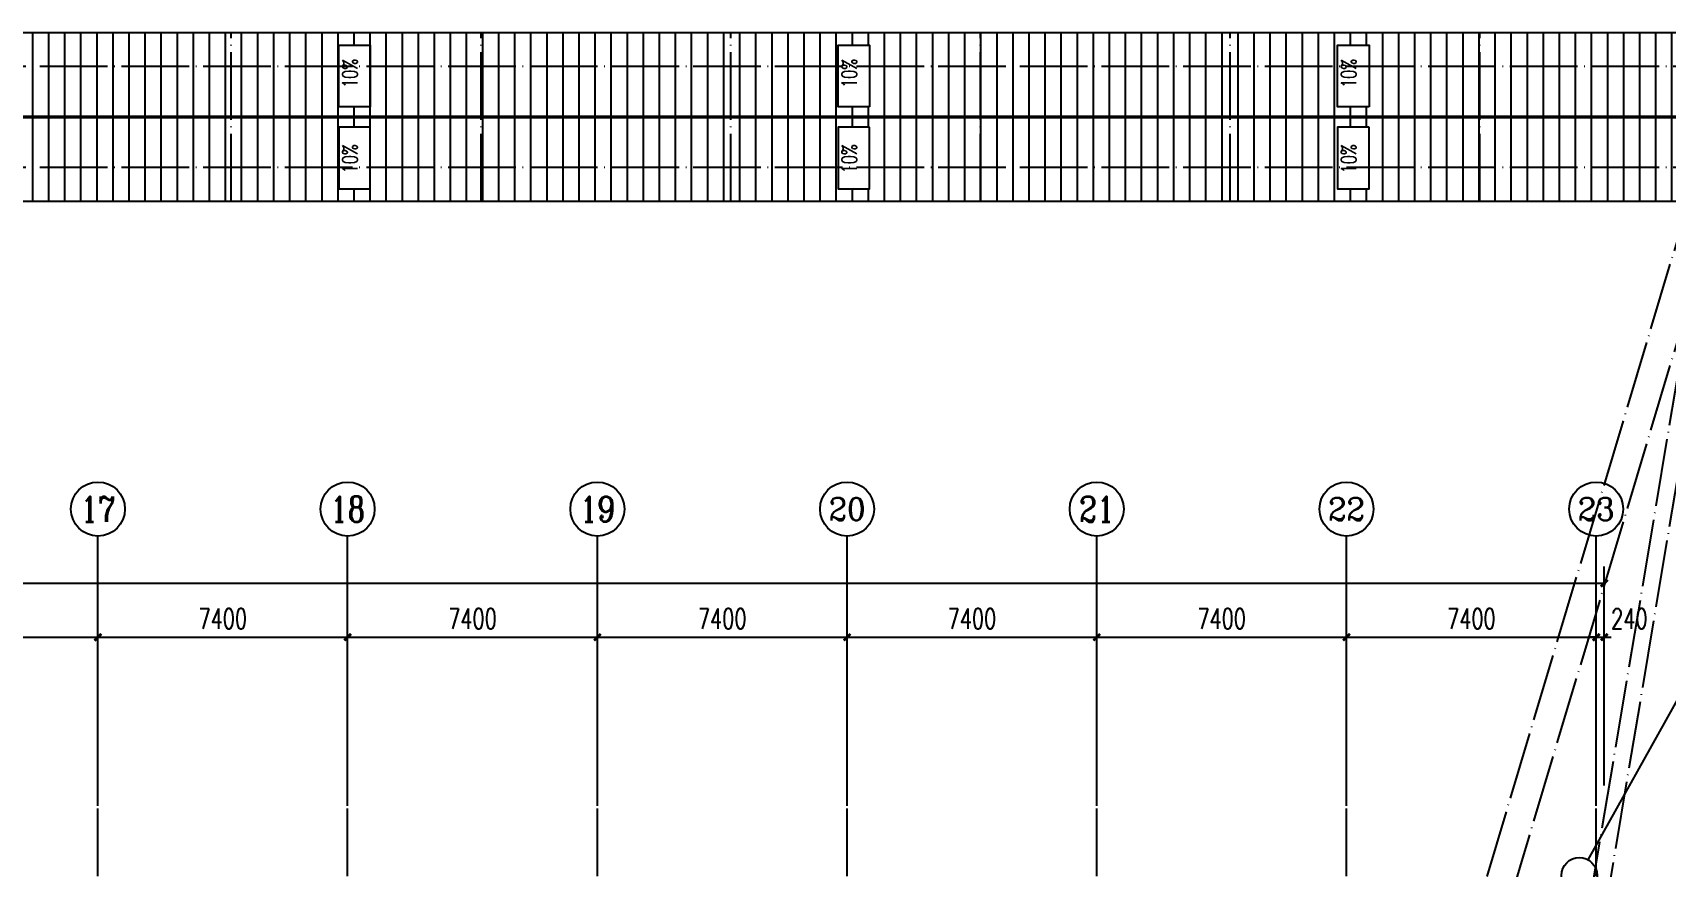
# Model space of a CAD drawing. Extents: x 13276711 to 13543385, y -848943 to -68012.
# Drawn here: x 13462851 to 13511263, y -484064 to -459322 of the extents above; entities that cross this region are included whole.
import ezdxf
from ezdxf.enums import TextEntityAlignment as Align

# ---------------------------------------------------------------- set-up
doc = ezdxf.new("R2010")
doc.units = 0
doc.header["$LTSCALE"] = 1000
doc.header["$MEASUREMENT"] = 0
doc.linetypes.add('DOTE', pattern=[2.42, 2, -0.2, 0.02, -0.2])
for name, color, linetype in [('AXIS', 3, 'Continuous'), ('AXIS_TEXT', 7, 'Continuous'), ('DIM_LEAD', 3, 'Continuous'), ('DIM_SYMB', 3, 'Continuous'), ('DOTE', 1, 'DOTE'), ('PUB_TEXT', 7, 'Continuous'), ('填充', 251, 'Continuous')]:
    doc.layers.add(name, color=color, linetype=linetype)
doc.styles.add('_TCH_AXIS', font='COMPLEX', dxfattribs={"bigfont": 'GBCBIG'})
doc.styles.add('_TCH_DIM', font='SIMPLEX', dxfattribs={"bigfont": 'GBCBIG'})
doc.styles.add('_TCH_DIM_T3', font='SIMPLEX', dxfattribs={"width": 0.705882, "bigfont": 'GBCBIG'})
doc.styles.add('COMPLEX', font='COMPLEX')
doc.dimstyles.new('_TCH_ARCH&&200', dxfattribs={"dimtxt": 595, "dimasz": 200, "dimexe": 500, "dimexo": 600, "dimgap": 252.5, "dimtad": 1, "dimdec": 0, "dimzin": 0, "dimdsep": 46, "dimtxsty": '_TCH_DIM_T3', "dimblk": 'ARCHTICK', "dimcen": 0.09, "dimclrt": 7, "dimazin": 2, "dimtfac": 1, "dimtdec": 0, "dimtix": 1, "dimtmove": 2, "dimatfit": 3, "dimfxl": 0, "dimtolj": 1, "dimtzin": 0, "dimarcsym": 0})

# ---------------------------------------------------------------- blocks, each defined once
blk = doc.blocks.new('_AXISO')
blk.add_circle((0, 0), 0.5)
at = {"layer": 'AXIS_TEXT', "style": 'COMPLEX', "width": 1.041667}
blk.add_attdef('A', text='', height=0.56, dxfattribs=at).set_placement((-0.25, -0.28), (0.25, -0.28), align=Align.FIT)
blk = doc.blocks.new('_ArchTick')
at = {"color": 0, "linetype": 'ByBlock', "const_width": 0.4}
blk.add_lwpolyline([(-0.5, -0.5), (0.5, 0.5)], dxfattribs=at)
blk = doc.blocks.new('*D284')
at = {"layer": 'AXIS', "color": 0, "lineweight": -2}
for p, q in [((13346145, -481643), (13346145, -475143)), ((13509425, -481643), (13509425, -475143)), ((13346145, -475643), (13509425, -475643))]:
    blk.add_line(p, q, dxfattribs=at)
at = {"layer": 'Defpoints', "color": 0}
for p in [(13509425, -475643), (13346145, -482243), (13509425, -482243)]:
    blk.add_point(p, dxfattribs=at)
at = {"layer": 'AXIS', "color": 0, "lineweight": -2, "xscale": 200, "yscale": 200, "zscale": 200, "rotation": 180}
blk.add_blockref('_ArchTick', (13346145, -475643), dxfattribs=at)
at = {"layer": 'AXIS', "color": 0, "lineweight": -2, "xscale": 200, "yscale": 200, "zscale": 200}
blk.add_blockref('_ArchTick', (13509425, -475643), dxfattribs=at)
at = {"layer": 'AXIS', "color": 7, "insert": (13427785, -475093), "char_height": 595, "attachment_point": 5, "style": '_TCH_DIM_T3'}
blk.add_mtext('\\A1;163280', dxfattribs=at)
blk = doc.blocks.new('*D301')
at = {"layer": 'AXIS', "color": 0, "lineweight": -2}
for p, q in [((13457385, -481643), (13457385, -476743)), ((13464785, -481643), (13464785, -476743)), ((13457385, -477243), (13464785, -477243))]:
    blk.add_line(p, q, dxfattribs=at)
at = {"layer": 'Defpoints', "color": 0}
for p in [(13464785, -477243), (13457385, -482243), (13464785, -482243)]:
    blk.add_point(p, dxfattribs=at)
at = {"layer": 'AXIS', "color": 0, "lineweight": -2, "xscale": 200, "yscale": 200, "zscale": 200, "rotation": 180}
blk.add_blockref('_ArchTick', (13457385, -477243), dxfattribs=at)
at = {"layer": 'AXIS', "color": 0, "lineweight": -2, "xscale": 200, "yscale": 200, "zscale": 200}
blk.add_blockref('_ArchTick', (13464785, -477243), dxfattribs=at)
at = {"layer": 'AXIS', "color": 7, "insert": (13461085, -476693), "char_height": 595, "attachment_point": 5, "style": '_TCH_DIM_T3'}
blk.add_mtext('\\A1;7400', dxfattribs=at)
blk = doc.blocks.new('*D302')
at = {"layer": 'AXIS', "color": 0, "lineweight": -2}
for p, q in [((13464785, -481643), (13464785, -476743)), ((13472185, -481643), (13472185, -476743)), ((13464785, -477243), (13472185, -477243))]:
    blk.add_line(p, q, dxfattribs=at)
at = {"layer": 'Defpoints', "color": 0}
for p in [(13472185, -477243), (13464785, -482243), (13472185, -482243)]:
    blk.add_point(p, dxfattribs=at)
at = {"layer": 'AXIS', "color": 0, "lineweight": -2, "xscale": 200, "yscale": 200, "zscale": 200, "rotation": 180}
blk.add_blockref('_ArchTick', (13464785, -477243), dxfattribs=at)
at = {"layer": 'AXIS', "color": 0, "lineweight": -2, "xscale": 200, "yscale": 200, "zscale": 200}
blk.add_blockref('_ArchTick', (13472185, -477243), dxfattribs=at)
at = {"layer": 'AXIS', "color": 7, "insert": (13468485, -476693), "char_height": 595, "attachment_point": 5, "style": '_TCH_DIM_T3'}
blk.add_mtext('\\A1;7400', dxfattribs=at)
blk = doc.blocks.new('*D303')
at = {"layer": 'AXIS', "color": 0, "lineweight": -2}
for p, q in [((13472185, -481643), (13472185, -476743)), ((13479585, -481643), (13479585, -476743)), ((13472185, -477243), (13479585, -477243))]:
    blk.add_line(p, q, dxfattribs=at)
at = {"layer": 'Defpoints', "color": 0}
for p in [(13479585, -477243), (13472185, -482243), (13479585, -482243)]:
    blk.add_point(p, dxfattribs=at)
at = {"layer": 'AXIS', "color": 0, "lineweight": -2, "xscale": 200, "yscale": 200, "zscale": 200, "rotation": 180}
blk.add_blockref('_ArchTick', (13472185, -477243), dxfattribs=at)
at = {"layer": 'AXIS', "color": 0, "lineweight": -2, "xscale": 200, "yscale": 200, "zscale": 200}
blk.add_blockref('_ArchTick', (13479585, -477243), dxfattribs=at)
at = {"layer": 'AXIS', "color": 7, "insert": (13475885, -476693), "char_height": 595, "attachment_point": 5, "style": '_TCH_DIM_T3'}
blk.add_mtext('\\A1;7400', dxfattribs=at)
blk = doc.blocks.new('*D304')
at = {"layer": 'AXIS', "color": 0, "lineweight": -2}
for p, q in [((13479585, -481643), (13479585, -476743)), ((13486985, -481643), (13486985, -476743)), ((13479585, -477243), (13486985, -477243))]:
    blk.add_line(p, q, dxfattribs=at)
at = {"layer": 'Defpoints', "color": 0}
for p in [(13486985, -477243), (13479585, -482243), (13486985, -482243)]:
    blk.add_point(p, dxfattribs=at)
at = {"layer": 'AXIS', "color": 0, "lineweight": -2, "xscale": 200, "yscale": 200, "zscale": 200, "rotation": 180}
blk.add_blockref('_ArchTick', (13479585, -477243), dxfattribs=at)
at = {"layer": 'AXIS', "color": 0, "lineweight": -2, "xscale": 200, "yscale": 200, "zscale": 200}
blk.add_blockref('_ArchTick', (13486985, -477243), dxfattribs=at)
at = {"layer": 'AXIS', "color": 7, "insert": (13483285, -476693), "char_height": 595, "attachment_point": 5, "style": '_TCH_DIM_T3'}
blk.add_mtext('\\A1;7400', dxfattribs=at)
blk = doc.blocks.new('*D305')
at = {"layer": 'AXIS', "color": 0, "lineweight": -2}
for p, q in [((13486985, -481643), (13486985, -476743)), ((13494385, -481643), (13494385, -476743)), ((13486985, -477243), (13494385, -477243))]:
    blk.add_line(p, q, dxfattribs=at)
at = {"layer": 'Defpoints', "color": 0}
for p in [(13494385, -477243), (13486985, -482243), (13494385, -482243)]:
    blk.add_point(p, dxfattribs=at)
at = {"layer": 'AXIS', "color": 0, "lineweight": -2, "xscale": 200, "yscale": 200, "zscale": 200, "rotation": 180}
blk.add_blockref('_ArchTick', (13486985, -477243), dxfattribs=at)
at = {"layer": 'AXIS', "color": 0, "lineweight": -2, "xscale": 200, "yscale": 200, "zscale": 200}
blk.add_blockref('_ArchTick', (13494385, -477243), dxfattribs=at)
at = {"layer": 'AXIS', "color": 7, "insert": (13490685, -476693), "char_height": 595, "attachment_point": 5, "style": '_TCH_DIM_T3'}
blk.add_mtext('\\A1;7400', dxfattribs=at)
blk = doc.blocks.new('*D306')
at = {"layer": 'AXIS', "color": 0, "lineweight": -2}
for p, q in [((13494385, -481643), (13494385, -476743)), ((13501785, -481643), (13501785, -476743)), ((13494385, -477243), (13501785, -477243))]:
    blk.add_line(p, q, dxfattribs=at)
at = {"layer": 'Defpoints', "color": 0}
for p in [(13501785, -477243), (13494385, -482243), (13501785, -482243)]:
    blk.add_point(p, dxfattribs=at)
at = {"layer": 'AXIS', "color": 0, "lineweight": -2, "xscale": 200, "yscale": 200, "zscale": 200, "rotation": 180}
blk.add_blockref('_ArchTick', (13494385, -477243), dxfattribs=at)
at = {"layer": 'AXIS', "color": 0, "lineweight": -2, "xscale": 200, "yscale": 200, "zscale": 200}
blk.add_blockref('_ArchTick', (13501785, -477243), dxfattribs=at)
at = {"layer": 'AXIS', "color": 7, "insert": (13498085, -476693), "char_height": 595, "attachment_point": 5, "style": '_TCH_DIM_T3'}
blk.add_mtext('\\A1;7400', dxfattribs=at)
blk = doc.blocks.new('*D307')
at = {"layer": 'AXIS', "color": 0, "lineweight": -2}
for p, q in [((13501785, -481643), (13501785, -476743)), ((13509185, -481643), (13509185, -476743)), ((13501785, -477243), (13509185, -477243))]:
    blk.add_line(p, q, dxfattribs=at)
at = {"layer": 'Defpoints', "color": 0}
for p in [(13509185, -477243), (13501785, -482243), (13509185, -482243)]:
    blk.add_point(p, dxfattribs=at)
at = {"layer": 'AXIS', "color": 0, "lineweight": -2, "xscale": 200, "yscale": 200, "zscale": 200, "rotation": 180}
blk.add_blockref('_ArchTick', (13501785, -477243), dxfattribs=at)
at = {"layer": 'AXIS', "color": 0, "lineweight": -2, "xscale": 200, "yscale": 200, "zscale": 200}
blk.add_blockref('_ArchTick', (13509185, -477243), dxfattribs=at)
at = {"layer": 'AXIS', "color": 7, "insert": (13505485, -476693), "char_height": 595, "attachment_point": 5, "style": '_TCH_DIM_T3'}
blk.add_mtext('\\A1;7400', dxfattribs=at)
blk = doc.blocks.new('*D308')
at = {"layer": 'AXIS', "color": 0, "lineweight": -2}
for p, q in [((13509185, -481643), (13509185, -476743)), ((13509425, -481643), (13509425, -476743)), ((13509185, -477243), (13508985, -477243)), ((13509185, -477243), (13509425, -477243)), ((13509425, -477243), (13509625, -477243))]:
    blk.add_line(p, q, dxfattribs=at)
at = {"layer": 'Defpoints', "color": 0}
for p in [(13509425, -477243), (13509185, -482243), (13509425, -482243)]:
    blk.add_point(p, dxfattribs=at)
at = {"layer": 'AXIS', "color": 0, "lineweight": -2, "xscale": 200, "yscale": 200, "zscale": 200}
blk.add_blockref('_ArchTick', (13509185, -477243), dxfattribs=at)
at = {"layer": 'AXIS', "color": 0, "lineweight": -2, "xscale": 200, "yscale": 200, "zscale": 200, "rotation": 180}
blk.add_blockref('_ArchTick', (13509425, -477243), dxfattribs=at)
at = {"layer": 'AXIS', "color": 7, "insert": (13510165, -476693), "char_height": 595, "attachment_point": 5, "style": '_TCH_DIM_T3'}
blk.add_mtext('\\A1;240', dxfattribs=at)

msp = doc.modelspace()

# ---------------------------------------------------------------- hatches: boundary and pattern name
at = {"layer": '填充', "ltscale": 0.5}
h = msp.add_hatch(dxfattribs=at)
h.set_pattern_fill('ANSI31', color=256, scale=300, angle=45, style=0)
h.set_pattern_definition([(90, (428842.86, 37920.97), (-476.25, 9e-14), [])])
h.paths.add_polyline_path([(13513467.3, -459322.1), (13364807.3, -459322.1), (13364807.3, -461822.1), (13513467.3, -461822.1)])
h.paths.add_polyline_path([(13457120.8, -459697.1), (13458053.8, -459697.1), (13458053.8, -461522.1), (13457120.8, -461522.1)], flags=16)
h.paths.add_polyline_path([(13443253.8, -461522.1), (13442320.8, -461522.1), (13442320.8, -459697.1), (13443253.8, -459697.1)], flags=16)
h.paths.add_polyline_path([(13471920.8, -459697.1), (13472853.8, -459697.1), (13472853.8, -461522.1), (13471920.8, -461522.1)], flags=16)
h.paths.add_polyline_path([(13428453.8, -461522.1), (13427520.8, -461522.1), (13427520.8, -459697.1), (13428453.8, -459697.1)], flags=16)
h.paths.add_polyline_path([(13486720.8, -459697.1), (13487653.8, -459697.1), (13487653.8, -461522.1), (13486720.8, -461522.1)], flags=16)
h.paths.add_polyline_path([(13413653.8, -461522.1), (13412720.8, -461522.1), (13412720.8, -459697.1), (13413653.8, -459697.1)], flags=16)
h.paths.add_polyline_path([(13501520.8, -459697.1), (13502453.8, -459697.1), (13502453.8, -461522.1), (13501520.8, -461522.1)], flags=16)
h.paths.add_polyline_path([(13398853.8, -461522.1), (13397920.8, -461522.1), (13397920.8, -459697.1), (13398853.8, -459697.1)], flags=16)
h.paths.add_polyline_path([(13384053.8, -461522.1), (13383120.8, -461522.1), (13383120.8, -459697.1), (13384053.8, -459697.1)], flags=16)
h.paths.add_polyline_path([(13369253.8, -461522.1), (13368320.8, -461522.1), (13368320.8, -459697.1), (13369253.8, -459697.1)], flags=16)
h.paths.add_polyline_path([(13513467.3, -461822.1), (13364807.3, -461822.1), (13364807.3, -464322.1), (13513467.3, -464322.1)])
h.paths.add_polyline_path([(13457120.8, -462122.1), (13458053.8, -462122.1), (13458053.8, -463947.1), (13457120.8, -463947.1)], flags=16)
h.paths.add_polyline_path([(13443253.8, -463947.1), (13442320.8, -463947.1), (13442320.8, -462122.1), (13443253.8, -462122.1)], flags=16)
h.paths.add_polyline_path([(13471920.8, -462122.1), (13472853.8, -462122.1), (13472853.8, -463947.1), (13471920.8, -463947.1)], flags=16)
h.paths.add_polyline_path([(13428453.8, -463947.1), (13427520.8, -463947.1), (13427520.8, -462122.1), (13428453.8, -462122.1)], flags=16)
h.paths.add_polyline_path([(13486720.8, -462122.1), (13487653.8, -462122.1), (13487653.8, -463947.1), (13486720.8, -463947.1)], flags=16)
h.paths.add_polyline_path([(13413653.8, -463947.1), (13412720.8, -463947.1), (13412720.8, -462122.1), (13413653.8, -462122.1)], flags=16)
h.paths.add_polyline_path([(13501520.8, -462122.1), (13502453.8, -462122.1), (13502453.8, -463947.1), (13501520.8, -463947.1)], flags=16)
h.paths.add_polyline_path([(13398853.8, -463947.1), (13397920.8, -463947.1), (13397920.8, -462122.1), (13398853.8, -462122.1)], flags=16)
h.paths.add_polyline_path([(13384053.8, -463947.1), (13383120.8, -463947.1), (13383120.8, -462122.1), (13384053.8, -462122.1)], flags=16)
h.paths.add_polyline_path([(13369253.8, -463947.1), (13368320.8, -463947.1), (13368320.8, -462122.1), (13369253.8, -462122.1)], flags=16)
h.paths.add_polyline_path([(13368985.8, -461072.2), (13368985.8, -460039), (13368316.5, -460039), (13368316.5, -461072.2)], flags=24)
h.paths.add_polyline_path([(13383785.8, -461072.2), (13383785.8, -460039), (13383116.5, -460039), (13383116.5, -461072.2)], flags=24)
h.paths.add_polyline_path([(13398585.8, -461072.2), (13398585.8, -460039), (13397916.5, -460039), (13397916.5, -461072.2)], flags=24)
h.paths.add_polyline_path([(13413385.8, -461072.2), (13413385.8, -460039), (13412716.5, -460039), (13412716.5, -461072.2)], flags=24)
h.paths.add_polyline_path([(13428185.8, -461072.2), (13428185.8, -460039), (13427516.5, -460039), (13427516.5, -461072.2)], flags=24)
h.paths.add_polyline_path([(13442985.8, -461072.2), (13442985.8, -460039), (13442316.5, -460039), (13442316.5, -461072.2)], flags=24)
h.paths.add_polyline_path([(13457785.8, -461072.2), (13457785.8, -460039), (13457116.5, -460039), (13457116.5, -461072.2)], flags=24)
h.paths.add_polyline_path([(13472585.8, -461072.2), (13472585.8, -460039), (13471916.5, -460039), (13471916.5, -461072.2)], flags=24)
h.paths.add_polyline_path([(13487385.8, -461072.2), (13487385.8, -460039), (13486716.5, -460039), (13486716.5, -461072.2)], flags=24)
h.paths.add_polyline_path([(13502185.8, -461072.2), (13502185.8, -460039), (13501516.5, -460039), (13501516.5, -461072.2)], flags=24)
h.paths.add_polyline_path([(13368985.8, -463605.2), (13368985.8, -462572), (13368316.5, -462572), (13368316.5, -463605.2)], flags=24)
h.paths.add_polyline_path([(13383785.8, -463605.2), (13383785.8, -462572), (13383116.5, -462572), (13383116.5, -463605.2)], flags=24)
h.paths.add_polyline_path([(13398585.8, -463605.2), (13398585.8, -462572), (13397916.5, -462572), (13397916.5, -463605.2)], flags=24)
h.paths.add_polyline_path([(13413385.8, -463605.2), (13413385.8, -462572), (13412716.5, -462572), (13412716.5, -463605.2)], flags=24)
h.paths.add_polyline_path([(13428185.8, -463605.2), (13428185.8, -462572), (13427516.5, -462572), (13427516.5, -463605.2)], flags=24)
h.paths.add_polyline_path([(13442985.8, -463605.2), (13442985.8, -462572), (13442316.5, -462572), (13442316.5, -463605.2)], flags=24)
h.paths.add_polyline_path([(13457785.8, -463605.2), (13457785.8, -462572), (13457116.5, -462572), (13457116.5, -463605.2)], flags=24)
h.paths.add_polyline_path([(13472585.8, -463605.2), (13472585.8, -462572), (13471916.5, -462572), (13471916.5, -463605.2)], flags=24)
h.paths.add_polyline_path([(13487385.8, -463605.2), (13487385.8, -462572), (13486716.5, -462572), (13486716.5, -463605.2)], flags=24)
h.paths.add_polyline_path([(13502185.8, -463605.2), (13502185.8, -462572), (13501516.5, -462572), (13501516.5, -463605.2)], flags=24)

# ---------------------------------------------------------------- linework, layer by layer
msp.add_lwpolyline([(13364807.3, -459322.1), (13513467.3, -459322.1), (13513467.3, -464322.1), (13364807.3, -464322.1)], close=True)
at = {"ltscale": 0.5}
for points in [[(13472853.8, -461522.1), (13471920.8, -461522.1), (13471920.8, -459697.1), (13472853.8, -459697.1)], [(13487653.8, -461522.1), (13486720.8, -461522.1), (13486720.8, -459697.1), (13487653.8, -459697.1)], [(13502453.8, -461522.1), (13501520.8, -461522.1), (13501520.8, -459697.1), (13502453.8, -459697.1)], [(13472853.8, -462122.1), (13471920.8, -462122.1), (13471920.8, -463947.1), (13472853.8, -463947.1)], [(13487653.8, -462122.1), (13486720.8, -462122.1), (13486720.8, -463947.1), (13487653.8, -463947.1)], [(13502453.8, -462122.1), (13501520.8, -462122.1), (13501520.8, -463947.1), (13502453.8, -463947.1)]]:
    msp.add_lwpolyline(points, close=True, dxfattribs=at)
at = {"ltscale": 0.5, "const_width": 100}
msp.add_lwpolyline([(13364807.3, -461822.1), (13513467.3, -461822.1)], dxfattribs=at)
at = {"layer": 'AXIS'}
for p, q in [((13464784.8, -482243.1), (13464784.8, -474243.1)), ((13472184.8, -482243.1), (13472184.8, -474243.1)), ((13479584.8, -482243.1), (13479584.8, -474243.1)), ((13486984.8, -482243.1), (13486984.8, -474243.1)), ((13494384.8, -482243.1), (13494384.8, -474243.1)), ((13501784.8, -482243.1), (13501784.8, -474243.1)), ((13509184.8, -482243.1), (13509184.8, -474243.1))]:
    msp.add_line(p, q, dxfattribs=at)
at = {"layer": 'DIM_LEAD'}
msp.add_line((13508943.8, -483840.4), (13511684.8, -478943.1), dxfattribs=at)
msp.add_circle((13508684.8, -484303.1), 530.2, dxfattribs=at)
at = {"layer": 'DIM_SYMB'}
for points in [[(13472631.8, -461305.6, 0, 0, 0), (13472631.8, -460255.6, 120, 0, 0), (13472631.8, -459805.6, 0, 0, 0)], [(13487431.8, -461305.6, 0, 0, 0), (13487431.8, -460255.6, 120, 0, 0), (13487431.8, -459805.6, 0, 0, 0)], [(13502231.8, -461305.6, 0, 0, 0), (13502231.8, -460255.6, 120, 0, 0), (13502231.8, -459805.6, 0, 0, 0)], [(13472631.8, -462338.6, 0, 0, 0), (13472631.8, -463388.6, 120, 0, 0), (13472631.8, -463838.6, 0, 0, 0)], [(13487431.8, -462338.6, 0, 0, 0), (13487431.8, -463388.6, 120, 0, 0), (13487431.8, -463838.6, 0, 0, 0)], [(13502231.8, -462338.6, 0, 0, 0), (13502231.8, -463388.6, 120, 0, 0), (13502231.8, -463838.6, 0, 0, 0)]]:
    msp.add_lwpolyline(points, format="xyseb", dxfattribs=at)
at = {"layer": 'DOTE'}
for p, q in [((13468737.3, -464322.1), (13468737.3, -459322.1)), ((13476137.3, -464322.1), (13476137.3, -459322.1)), ((13483537.3, -464322.1), (13483537.3, -459322.1)), ((13490937.3, -464322.1), (13490937.3, -459322.1)), ((13498337.3, -464322.1), (13498337.3, -459322.1)), ((13505737.3, -464322.1), (13505737.3, -459322.1)), ((13513467.3, -460322.1), (13364807.3, -460322.1)), ((13501784.8, -498243.1), (13513137.3, -460322.1)), ((13501784.8, -528243.1), (13513137.3, -460322.1)), ((13513467.3, -461822.1), (13364807.3, -461822.1)), ((13513467.3, -463322.1), (13364807.3, -463322.1)), ((13501784.8, -501243.1), (13513137.3, -463322.1)), ((13501784.8, -531243.1), (13513137.3, -463322.1)), ((13464784.8, -547243.1), (13464784.8, -482243.1)), ((13472184.8, -547243.1), (13472184.8, -482243.1)), ((13479584.8, -547243.1), (13479584.8, -482243.1)), ((13486984.8, -547243.1), (13486984.8, -482243.1)), ((13494384.8, -547243.1), (13494384.8, -482243.1)), ((13501784.8, -547243.1), (13501784.8, -482243.1)), ((13509184.8, -547243.1), (13509184.8, -482243.1))]:
    msp.add_line(p, q, dxfattribs=at)

# ---------------------------------------------------------------- block references
at = {"layer": 'AXIS'}
ref = msp.add_blockref('_AXISO', (13464784.8, -473443.1), dxfattribs=dict(at, xscale=1600, yscale=1600, zscale=1600))
ref.add_attrib('A', '17', dxfattribs={"layer": 'AXIS_TEXT', "ltscale": 0.5, "height": 750.73, "style": '_TCH_AXIS'}).set_placement((13464266.5, -473818.4), (13465303.2, -473818.4), align=Align.FIT)
ref = msp.add_blockref('_AXISO', (13472184.8, -473443.1), dxfattribs=dict(at, xscale=1600, yscale=1600, zscale=1600))
ref.add_attrib('A', '18', dxfattribs={"layer": 'AXIS_TEXT', "ltscale": 0.5, "height": 750.73, "style": '_TCH_AXIS'}).set_placement((13471666.5, -473818.4), (13472703.2, -473818.4), align=Align.FIT)
ref = msp.add_blockref('_AXISO', (13479584.8, -473443.1), dxfattribs=dict(at, xscale=1600, yscale=1600, zscale=1600))
ref.add_attrib('A', '19', dxfattribs={"layer": 'AXIS_TEXT', "ltscale": 0.5, "height": 750.73, "style": '_TCH_AXIS'}).set_placement((13479066.5, -473818.4), (13480103.2, -473818.4), align=Align.FIT)
ref = msp.add_blockref('_AXISO', (13486984.8, -473443.1), dxfattribs=dict(at, xscale=1600, yscale=1600, zscale=1600))
ref.add_attrib('A', '20', dxfattribs={"layer": 'AXIS_TEXT', "ltscale": 0.5, "height": 672.63, "style": '_TCH_AXIS'}).set_placement((13486440.3, -473779.4), (13487529.4, -473779.4), align=Align.FIT)
ref = msp.add_blockref('_AXISO', (13494384.8, -473443.1), dxfattribs=dict(at, xscale=1600, yscale=1600, zscale=1600))
ref.add_attrib('A', '21', dxfattribs={"layer": 'AXIS_TEXT', "ltscale": 0.5, "height": 750.73, "style": '_TCH_AXIS'}).set_placement((13493866.5, -473818.4), (13494903.2, -473818.4), align=Align.FIT)
ref = msp.add_blockref('_AXISO', (13501784.8, -473443.1), dxfattribs=dict(at, xscale=1600, yscale=1600, zscale=1600))
ref.add_attrib('A', '22', dxfattribs={"layer": 'AXIS_TEXT', "ltscale": 0.5, "height": 672.63, "style": '_TCH_AXIS'}).set_placement((13501240.3, -473779.4), (13502329.4, -473779.4), align=Align.FIT)
ref = msp.add_blockref('_AXISO', (13509184.8, -473443.1), dxfattribs=dict(at, xscale=1600, yscale=1600, zscale=1600))
ref.add_attrib('A', '23', dxfattribs={"layer": 'AXIS_TEXT', "ltscale": 0.5, "height": 672.63, "style": '_TCH_AXIS'}).set_placement((13508640.3, -473779.4), (13509729.4, -473779.4), align=Align.FIT)

# ---------------------------------------------------------------- texts
at = {"layer": 'PUB_TEXT', "style": '_TCH_DIM', "width": 0.705882}
for p in [(13472474.3, -460960.6), (13487274.3, -460960.6), (13502074.3, -460960.6), (13472474.3, -463493.6), (13487274.3, -463493.6), (13502074.3, -463493.6)]:
    msp.add_text('10%%%', height=446.25, rotation=90, dxfattribs=at).set_placement(p)

# ---------------------------------------------------------------- dimensions: what is measured, and where the dimension line sits
at = {"layer": 'AXIS'}
for p1, p2, distance, text, picture, middle in [((13346144.8, -482243.1), (13509424.8, -482243.1), 6600, '163280', '*D284', (13427784.8, -475093.1)), ((13457384.8, -482243.1), (13464784.8, -482243.1), 5000, '7400', '*D301', (13461084.8, -476693.1)), ((13464784.8, -482243.1), (13472184.8, -482243.1), 5000, '7400', '*D302', (13468484.8, -476693.1)), ((13472184.8, -482243.1), (13479584.8, -482243.1), 5000, '7400', '*D303', (13475884.8, -476693.1)), ((13479584.8, -482243.1), (13486984.8, -482243.1), 5000, '7400', '*D304', (13483284.8, -476693.1)), ((13486984.8, -482243.1), (13494384.8, -482243.1), 5000, '7400', '*D305', (13490684.8, -476693.1)), ((13494384.8, -482243.1), (13501784.8, -482243.1), 5000, '7400', '*D306', (13498084.8, -476693.1)), ((13501784.8, -482243.1), (13509184.8, -482243.1), 5000, '7400', '*D307', (13505484.8, -476693.1))]:
    dim = msp.add_aligned_dim(p1=p1, p2=p2, distance=distance, text=text, dimstyle='_TCH_ARCH&&200', dxfattribs=at)
    dim.commit()
    dim.dimension.update_dxf_attribs({"geometry": picture, "text_midpoint": middle})
dim = msp.add_linear_dim(base=(13509424.8, -477243.1), p1=(13509184.8, -482243.1), p2=(13509424.8, -482243.1), angle=0, text='240', dimstyle='_TCH_ARCH&&200', dxfattribs=at)
dim.commit()
dim.dimension.update_dxf_attribs({"geometry": '*D308', "text_midpoint": (13510164.8, -476693.1), "dimtype": 161})

doc.saveas('drawing.dxf')
